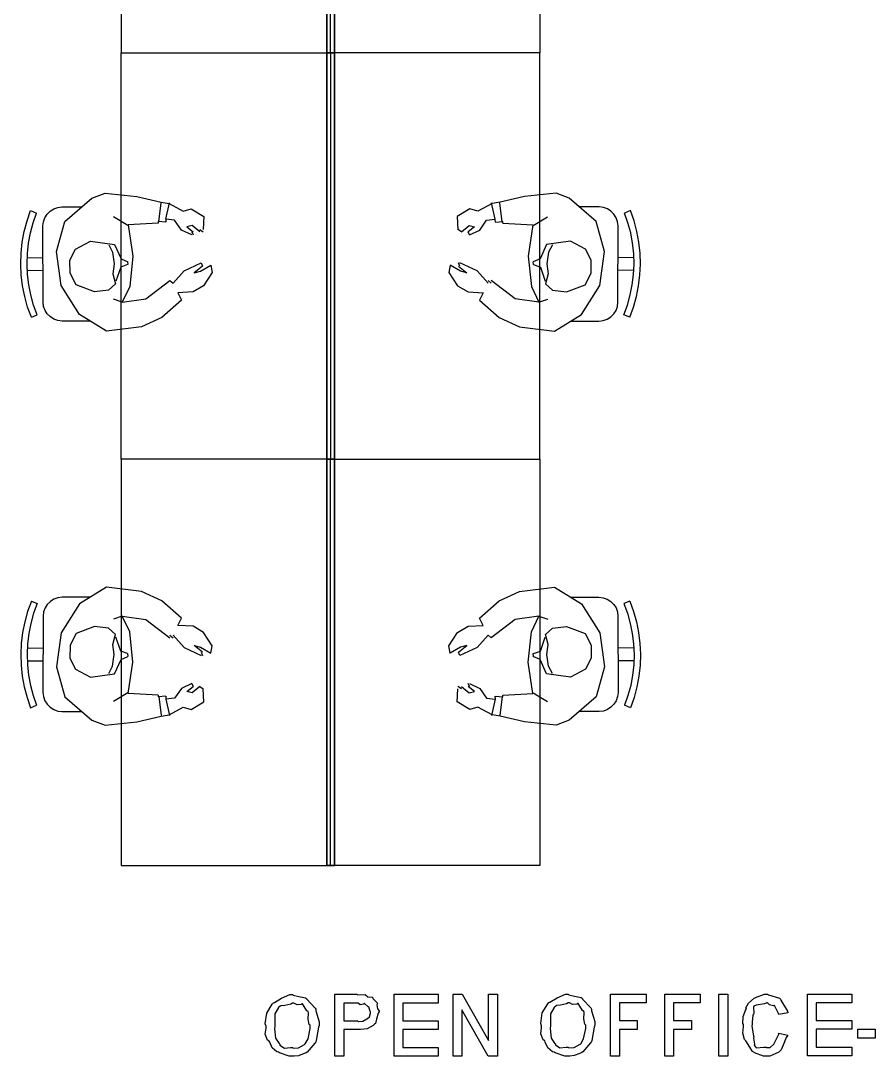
# Model space of a CAD drawing. Extents: x 0 to 23.4, y 0 to 16.5.
# Drawn here: x 5.669 to 6.553, y 5.78 to 6.85 of the extents above; entities that cross this region are included whole.
import ezdxf

# ---------------------------------------------------------------- set-up
doc = ezdxf.new("R2010")
doc.units = 0
doc.layers.get('0').update_dxf_attribs({"linetype": 'CONTINUOUS'})

msp = doc.modelspace()

# ---------------------------------------------------------------- linework, layer by layer
at = {"color": 0}
for points in [[(5.77289, 7.23671), (5.77289, 6.81679)], [(5.98942, 6.81679), (5.98942, 7.23671)], [(5.98942, 6.81679), (5.98942, 7.23671)], [(6.20594, 7.23671), (6.20594, 6.81679)], [(5.77289, 6.81679), (5.98942, 6.81679)], [(5.77289, 6.39686), (5.77289, 6.81679)], [(5.77289, 6.81679), (5.98942, 6.81679)], [(6.20594, 6.81679), (5.98942, 6.81679)], [(6.20594, 6.81679), (5.98942, 6.81679)], [(5.98942, 6.81679), (5.98942, 6.39686)], [(5.98942, 6.81679), (5.98942, 6.39686)], [(6.20594, 6.39686), (6.20594, 6.81679)], [(5.74262, 6.66656), (5.75624, 6.67188)], [(5.75624, 6.67188), (5.78896, 6.66824)], [(6.2226, 6.67188), (6.18994, 6.66824)], [(6.23622, 6.66656), (6.2226, 6.67188)], [(5.71468, 6.64264), (5.74262, 6.66656)], [(5.78896, 6.66824), (5.81418, 6.66238)], [(5.8119, 6.64219), (5.81429, 6.66189)], [(5.81418, 6.66238), (5.82243, 6.66108)], [(5.81922, 6.64497), (5.82281, 6.66174)], [(5.82243, 6.66108), (5.83697, 6.65332)], [(6.15642, 6.66108), (6.14187, 6.65332)], [(6.15961, 6.64497), (6.15603, 6.66174)], [(6.16471, 6.66238), (6.15642, 6.66108)], [(6.16694, 6.64219), (6.16456, 6.66189)], [(6.18994, 6.66824), (6.16471, 6.66238)], [(6.26417, 6.64264), (6.23622, 6.66656)], [(5.68001, 6.54357), (5.67617, 6.55414), (5.67312, 6.56506), (5.6709, 6.57611), (5.66954, 6.58729), (5.66906, 6.59858), (5.66938, 6.60986), (5.67057, 6.6211), (5.67264, 6.63217), (5.67557, 6.64307), (5.67925, 6.65375)], [(5.68608, 6.54606), (5.6824, 6.55615), (5.67947, 6.56657), (5.67736, 6.57715), (5.67606, 6.58783), (5.67557, 6.59858), (5.67594, 6.60938), (5.67708, 6.62007), (5.67904, 6.63069), (5.68181, 6.64111), (5.68533, 6.65126)], [(5.67925, 6.65375), (5.68533, 6.65126)], [(5.692, 6.63792), (5.69249, 6.64231), (5.69396, 6.64649), (5.69629, 6.65022), (5.69938, 6.65332), (5.70313, 6.65571), (5.70731, 6.65717), (5.71164, 6.65767)], [(5.71164, 6.65767), (5.73226, 6.65771)], [(5.83697, 6.65332), (5.84543, 6.65576)], [(5.84543, 6.65576), (5.85846, 6.64763)], [(6.13346, 6.65576), (6.12044, 6.64763)], [(6.14187, 6.65332), (6.13346, 6.65576)], [(6.26719, 6.65767), (6.24658, 6.65771)], [(6.28683, 6.63792), (6.28635, 6.64231), (6.28489, 6.64649), (6.28256, 6.65022), (6.27946, 6.65332), (6.27572, 6.65571), (6.27154, 6.65717), (6.26719, 6.65767)], [(6.29275, 6.54606), (6.29644, 6.55615), (6.29937, 6.56657), (6.30149, 6.57715), (6.30279, 6.58783), (6.30328, 6.59858), (6.30296, 6.60938), (6.30176, 6.62007), (6.29981, 6.63069), (6.29704, 6.64111), (6.29351, 6.65126)], [(6.29958, 6.65375), (6.29351, 6.65126)], [(6.29883, 6.54357), (6.30268, 6.55414), (6.30572, 6.56506), (6.30794, 6.57611), (6.30931, 6.58729), (6.30985, 6.59858), (6.30946, 6.60986), (6.30826, 6.6211), (6.30621, 6.63217), (6.30333, 6.64307), (6.29958, 6.65375)], [(5.69217, 6.55919), (5.692, 6.63792)], [(5.706, 6.61139), (5.71468, 6.64264)], [(5.77983, 6.63851), (5.76503, 6.64725)], [(5.81114, 6.64094), (5.78028, 6.63917)], [(5.78028, 6.63917), (5.78504, 6.60682)], [(5.81114, 6.64258), (5.81131, 6.64094)], [(5.81896, 6.64171), (5.81131, 6.64258)], [(5.81896, 6.64497), (5.81922, 6.64171)], [(5.82801, 6.64378), (5.81922, 6.64497)], [(5.83513, 6.63374), (5.82801, 6.64378)], [(5.84625, 6.63846), (5.84065, 6.63715)], [(5.85411, 6.63178), (5.84625, 6.63846)], [(5.85846, 6.64763), (5.85781, 6.63422)], [(6.12044, 6.64763), (6.12104, 6.63422)], [(6.12472, 6.63178), (6.13265, 6.63846)], [(6.13265, 6.63846), (6.13818, 6.63715)], [(6.14378, 6.63374), (6.15082, 6.64378)], [(6.15082, 6.64378), (6.15961, 6.64497)], [(6.15994, 6.64171), (6.15961, 6.64497)], [(6.15994, 6.64171), (6.16754, 6.64258)], [(6.16769, 6.64094), (6.16754, 6.64258)], [(6.16769, 6.64094), (6.19862, 6.63917)], [(6.19862, 6.63917), (6.19379, 6.60682)], [(6.199, 6.63851), (6.21382, 6.64725)], [(6.27285, 6.61139), (6.26417, 6.64264)], [(6.28668, 6.55919), (6.28683, 6.63792)], [(5.84581, 6.62879), (5.83513, 6.63374)], [(5.84065, 6.63715), (5.84722, 6.63178)], [(5.84581, 6.63178), (5.84722, 6.62879)], [(5.85411, 6.63422), (5.85781, 6.63178)], [(6.12472, 6.63178), (6.12104, 6.63422)], [(6.13818, 6.63715), (6.13162, 6.63178)], [(6.13303, 6.62879), (6.13162, 6.63178)], [(6.13303, 6.62879), (6.14378, 6.63374)], [(5.72564, 6.61382), (5.7411, 6.62218)], [(5.7411, 6.62218), (5.76594, 6.6186)], [(5.75999, 6.61854), (5.764, 6.61094)], [(5.76594, 6.6186), (5.77274, 6.60394)], [(6.21289, 6.6186), (6.20611, 6.60394)], [(6.23774, 6.62218), (6.21289, 6.6186)], [(6.21886, 6.61854), (6.21485, 6.61094)], [(6.25319, 6.61382), (6.23774, 6.62218)], [(5.71089, 6.57639), (5.706, 6.61139)], [(5.71994, 6.60243), (5.72564, 6.61382)], [(5.764, 6.61094), (5.76574, 6.59864)], [(5.78504, 6.60682), (5.78174, 6.57525)], [(6.19379, 6.60682), (6.1971, 6.57525)], [(6.21485, 6.61094), (6.21311, 6.59864)], [(6.2589, 6.60243), (6.25319, 6.61382)], [(6.26796, 6.57639), (6.27285, 6.61139)], [(5.67557, 6.60514), (5.69211, 6.60519)], [(5.72, 6.58897), (5.71994, 6.60243)], [(5.76574, 6.59864), (5.76443, 6.58838)], [(5.7724, 6.59521), (5.76731, 6.581)], [(5.7794, 6.59793), (5.7724, 6.59521)], [(5.77274, 6.60394), (5.77979, 6.60075)], [(5.7794, 6.60075), (5.77979, 6.59793)], [(5.83794, 6.59142), (5.85568, 6.59972)], [(5.85699, 6.59631), (5.84842, 6.58957)], [(5.85504, 6.5911), (5.86578, 6.59728)], [(5.85568, 6.59972), (5.85699, 6.59631)], [(5.86578, 6.59728), (5.86703, 6.58979)], [(6.11307, 6.59728), (6.11187, 6.58979)], [(6.12381, 6.5911), (6.11307, 6.59728)], [(6.12315, 6.59631), (6.12185, 6.59972)], [(6.12185, 6.59631), (6.13043, 6.58957)], [(6.1409, 6.59142), (6.12315, 6.59972)], [(6.20611, 6.60394), (6.19906, 6.60075)], [(6.19943, 6.59793), (6.19906, 6.60075)], [(6.19943, 6.59793), (6.20649, 6.59521)], [(6.20649, 6.59521), (6.21153, 6.581)], [(6.21311, 6.59864), (6.21442, 6.58838)], [(6.25885, 6.58897), (6.2589, 6.60243)], [(6.30328, 6.60514), (6.28678, 6.60519)], [(5.67562, 6.59201), (5.69211, 6.59207)], [(5.72624, 6.5771), (5.72, 6.58897)], [(5.76443, 6.58838), (5.76708, 6.57796)], [(5.82656, 6.57867), (5.83794, 6.59142)], [(5.84842, 6.58957), (5.85504, 6.5911)], [(5.86703, 6.58979), (5.85801, 6.57601)], [(6.11187, 6.58979), (6.12082, 6.57601)], [(6.13043, 6.58957), (6.12381, 6.5911)], [(6.15229, 6.57867), (6.1409, 6.59142)], [(6.21442, 6.58838), (6.21175, 6.57796)], [(6.25261, 6.5771), (6.25885, 6.58897)], [(6.30328, 6.59201), (6.28674, 6.59207)], [(5.72993, 6.54644), (5.71089, 6.57639)], [(5.74539, 6.56993), (5.72624, 6.5771)], [(5.76708, 6.57796), (5.75993, 6.5715)], [(5.78174, 6.57525), (5.77403, 6.55903)], [(5.79844, 6.56261), (5.82324, 6.58165)], [(5.82324, 6.58165), (5.82656, 6.57867)], [(5.85801, 6.57601), (5.84722, 6.56967)], [(6.12082, 6.57601), (6.13162, 6.56967)], [(6.1556, 6.57867), (6.15229, 6.58165)], [(6.18039, 6.56261), (6.1556, 6.58165)], [(6.1971, 6.57525), (6.20481, 6.55903)], [(6.21175, 6.57796), (6.21892, 6.5715)], [(6.23346, 6.56993), (6.25261, 6.5771)], [(6.24892, 6.54644), (6.26796, 6.57639)], [(5.75993, 6.5715), (5.74539, 6.56993)], [(5.77403, 6.55903), (5.79844, 6.56261)], [(5.84722, 6.56967), (5.83154, 6.56868)], [(5.83154, 6.56868), (5.83539, 6.56108)], [(6.13162, 6.56967), (6.14729, 6.56868)], [(6.14729, 6.56868), (6.14344, 6.56108)], [(6.20481, 6.55903), (6.18039, 6.56261)], [(6.21892, 6.5715), (6.23346, 6.56993)], [(5.71192, 6.53956), (5.70751, 6.54004), (5.70335, 6.5415), (5.69965, 6.54383), (5.6965, 6.54693), (5.69417, 6.55067), (5.69271, 6.55479), (5.69217, 6.55919)], [(5.77403, 6.55903), (5.76481, 6.56218)], [(5.83539, 6.56108), (5.81494, 6.5434)], [(6.14344, 6.56108), (6.16396, 6.5434)], [(6.20481, 6.55903), (6.21403, 6.56218)], [(6.26693, 6.53956), (6.27132, 6.54004), (6.2755, 6.5415), (6.27924, 6.54383), (6.28233, 6.54693), (6.28472, 6.55067), (6.28618, 6.55479), (6.28668, 6.55919)], [(5.68001, 6.54357), (5.68608, 6.54606)], [(5.75786, 6.52903), (5.72993, 6.54644)], [(5.81494, 6.5434), (5.79406, 6.53375)], [(6.16396, 6.5434), (6.18479, 6.53369)], [(6.22097, 6.52903), (6.24892, 6.54644)], [(6.29883, 6.54357), (6.29275, 6.54606)], [(5.74089, 6.53961), (5.71192, 6.53956)], [(5.79406, 6.53375), (5.75786, 6.52903)], [(6.18479, 6.53369), (6.22097, 6.52903)], [(6.23796, 6.53961), (6.26693, 6.53956)], [(5.98942, 6.39686), (5.77289, 6.39686)], [(5.77289, 6.39686), (5.77289, 5.97694)], [(5.98942, 6.39686), (5.77289, 6.39686)], [(5.98551, 6.39686), (5.98942, 6.39686)], [(5.98551, 6.39686), (5.98942, 6.39686)], [(5.98942, 6.39686), (6.20594, 6.39686)], [(5.99338, 6.39686), (5.98942, 6.39686)], [(5.98942, 5.97694), (5.98942, 6.39686)], [(5.98942, 6.39686), (6.20594, 6.39686)], [(5.99338, 6.39686), (5.98942, 6.39686)], [(5.98942, 5.97694), (5.98942, 6.39686)], [(6.20594, 6.39686), (6.20594, 5.97694)], [(5.75786, 6.26465), (5.72993, 6.24724)], [(5.79406, 6.25999), (5.75786, 6.26465)], [(6.18479, 6.25999), (6.22097, 6.26465)], [(6.22097, 6.26465), (6.24892, 6.24724)], [(5.71192, 6.25413), (5.70751, 6.25364), (5.70335, 6.25217), (5.69965, 6.24983), (5.6965, 6.24675), (5.69417, 6.243), (5.69271, 6.23888), (5.69217, 6.23449)], [(5.74089, 6.25407), (5.71192, 6.25413)], [(5.81494, 6.25028), (5.79406, 6.25999)], [(6.16396, 6.25028), (6.18479, 6.25999)], [(6.23796, 6.25407), (6.26693, 6.25413)], [(6.26693, 6.25413), (6.27132, 6.25364), (6.2755, 6.25217), (6.27924, 6.24983), (6.28233, 6.24675), (6.28472, 6.243), (6.28618, 6.23888), (6.28668, 6.23449)], [(5.68001, 6.25011), (5.67617, 6.23953), (5.67312, 6.22863), (5.6709, 6.21756), (5.66954, 6.20638), (5.669, 6.1951), (5.66938, 6.18381), (5.67057, 6.17258), (5.67264, 6.16151), (5.67557, 6.15061), (5.67925, 6.13992)], [(5.68608, 6.24761), (5.6824, 6.23753), (5.67947, 6.22711), (5.67736, 6.21658), (5.67606, 6.20583), (5.67557, 6.1951), (5.67594, 6.18431), (5.67708, 6.17361), (5.67904, 6.16297), (5.68181, 6.15256), (5.68533, 6.14242)], [(5.68001, 6.25011), (5.68608, 6.24761)], [(5.72993, 6.24724), (5.71089, 6.21729)], [(5.83539, 6.23264), (5.81494, 6.25028)], [(6.14344, 6.23264), (6.16396, 6.25028)], [(6.24892, 6.24724), (6.26796, 6.21729)], [(6.29883, 6.25011), (6.29275, 6.24761)], [(6.29275, 6.24761), (6.29644, 6.23753), (6.29937, 6.22711), (6.30149, 6.21658), (6.30279, 6.20583), (6.30328, 6.1951), (6.30296, 6.18431), (6.30176, 6.17361), (6.29981, 6.16297), (6.29704, 6.15256), (6.29351, 6.14242)], [(6.29883, 6.25011), (6.30268, 6.23953), (6.30572, 6.22863), (6.30794, 6.21756), (6.30931, 6.20638), (6.30985, 6.1951), (6.30946, 6.18381), (6.30826, 6.17258), (6.30621, 6.16151), (6.30333, 6.15061), (6.29958, 6.13992)], [(5.69217, 6.23449), (5.692, 6.15576)], [(5.77403, 6.23465), (5.76481, 6.2315)], [(5.77403, 6.23465), (5.79844, 6.23107)], [(5.78174, 6.21843), (5.77403, 6.23465)], [(5.79844, 6.23107), (5.82324, 6.21208)], [(5.83154, 6.22499), (5.83539, 6.23264)], [(6.14729, 6.22499), (6.14344, 6.23264)], [(6.18039, 6.23107), (6.1556, 6.21208)], [(6.20481, 6.23465), (6.18039, 6.23107)], [(6.1971, 6.21843), (6.20481, 6.23465)], [(6.20481, 6.23465), (6.21403, 6.2315)], [(6.28668, 6.23449), (6.28683, 6.15576)], [(5.74539, 6.22379), (5.72624, 6.21658)], [(5.75993, 6.22217), (5.74539, 6.22379)], [(5.76708, 6.21571), (5.75993, 6.22217)], [(5.84722, 6.22407), (5.83154, 6.22499)], [(5.85801, 6.21767), (5.84722, 6.22407)], [(6.12082, 6.21767), (6.13162, 6.22407)], [(6.13162, 6.22407), (6.14729, 6.22499)], [(6.21175, 6.21571), (6.21892, 6.22217)], [(6.21892, 6.22217), (6.23346, 6.22379)], [(6.23346, 6.22379), (6.25261, 6.21658)], [(5.71089, 6.21729), (5.706, 6.18229)], [(5.72624, 6.21658), (5.72, 6.20469)], [(5.76443, 6.20529), (5.76708, 6.21571)], [(5.7724, 6.19846), (5.76731, 6.21268)], [(5.78504, 6.1869), (5.78174, 6.21843)], [(5.82324, 6.215), (5.82656, 6.21208)], [(5.82656, 6.215), (5.83794, 6.20231)], [(5.86703, 6.20389), (5.85801, 6.21767)], [(6.11187, 6.20389), (6.12082, 6.21767)], [(6.15229, 6.215), (6.1409, 6.20231)], [(6.1556, 6.21208), (6.15229, 6.215)], [(6.19379, 6.1869), (6.1971, 6.21843)], [(6.20649, 6.19846), (6.21153, 6.21268)], [(6.21442, 6.20529), (6.21175, 6.21571)], [(6.25261, 6.21658), (6.25885, 6.20469)], [(6.26796, 6.21729), (6.27285, 6.18229)], [(5.67562, 6.20167), (5.69211, 6.20161)], [(5.72, 6.20469), (5.71994, 6.19125)], [(5.76574, 6.19504), (5.76443, 6.20529)], [(5.7794, 6.19581), (5.7724, 6.19846)], [(5.83794, 6.20231), (5.85568, 6.19396)], [(5.84842, 6.2041), (5.85504, 6.20258)], [(5.85699, 6.19738), (5.84842, 6.2041)], [(5.85504, 6.20258), (5.86578, 6.1964)], [(5.86578, 6.1964), (5.86703, 6.20389)], [(6.11307, 6.1964), (6.11187, 6.20389)], [(6.12381, 6.20258), (6.11307, 6.1964)], [(6.12185, 6.19738), (6.13043, 6.2041)], [(6.1409, 6.20231), (6.12315, 6.19396)], [(6.13043, 6.2041), (6.12381, 6.20258)], [(6.19943, 6.19581), (6.20649, 6.19846)], [(6.21311, 6.19504), (6.21442, 6.20529)], [(6.25885, 6.20469), (6.2589, 6.19125)], [(6.30328, 6.20167), (6.28674, 6.20161)], [(5.67557, 6.18853), (5.69211, 6.18847)], [(5.71994, 6.19125), (5.72564, 6.17985)], [(5.764, 6.18272), (5.76574, 6.19504)], [(5.76594, 6.17507), (5.77274, 6.18972)], [(5.77274, 6.18972), (5.77979, 6.19293)], [(5.7794, 6.19581), (5.77979, 6.19293)], [(5.85568, 6.19738), (5.85699, 6.19396)], [(6.12315, 6.19396), (6.12185, 6.19738)], [(6.19943, 6.19293), (6.19906, 6.19581)], [(6.20611, 6.18972), (6.19906, 6.19293)], [(6.21289, 6.17507), (6.20611, 6.18972)], [(6.21485, 6.18272), (6.21311, 6.19504)], [(6.2589, 6.19125), (6.25319, 6.17985)], [(6.30328, 6.18853), (6.28678, 6.18847)], [(5.706, 6.18229), (5.71468, 6.1511)], [(5.72564, 6.17985), (5.7411, 6.1715)], [(5.75999, 6.17513), (5.764, 6.18272)], [(5.78028, 6.15451), (5.78504, 6.1869)], [(6.19862, 6.15451), (6.19379, 6.1869)], [(6.21886, 6.17513), (6.21485, 6.18272)], [(6.25319, 6.17985), (6.23774, 6.1715)], [(6.27285, 6.18229), (6.26417, 6.1511)], [(5.7411, 6.1715), (5.76594, 6.17507)], [(6.23774, 6.1715), (6.21289, 6.17507)], [(5.692, 6.15576), (5.69249, 6.15136), (5.69396, 6.14719), (5.69629, 6.14344), (5.69938, 6.14035), (5.70313, 6.13797), (5.70731, 6.1365), (5.71164, 6.13601)], [(5.83513, 6.15994), (5.82801, 6.1499)], [(5.84581, 6.16488), (5.83513, 6.15994)], [(5.84065, 6.15653), (5.84722, 6.16189)], [(5.84625, 6.15522), (5.84065, 6.15653)], [(5.84581, 6.16488), (5.84722, 6.16189)], [(5.85411, 6.16189), (5.84625, 6.15522)], [(5.85411, 6.16189), (5.85781, 6.15944)], [(5.85846, 6.14606), (5.85781, 6.15944)], [(6.12044, 6.14606), (6.12104, 6.15944)], [(6.12472, 6.15944), (6.12104, 6.16189)], [(6.12472, 6.16189), (6.13265, 6.15522)], [(6.13303, 6.16189), (6.13162, 6.16488)], [(6.13818, 6.15653), (6.13162, 6.16189)], [(6.13265, 6.15522), (6.13818, 6.15653)], [(6.13303, 6.16488), (6.14378, 6.15994)], [(6.14378, 6.15994), (6.15082, 6.1499)], [(6.28683, 6.15576), (6.28635, 6.15136), (6.28489, 6.14719), (6.28256, 6.14344), (6.27946, 6.14035), (6.27572, 6.13797), (6.27154, 6.1365), (6.26719, 6.13601)], [(5.71468, 6.1511), (5.74262, 6.12711)], [(5.77983, 6.15517), (5.76503, 6.14643)], [(5.81114, 6.15272), (5.78028, 6.15451)], [(5.81114, 6.15272), (5.81131, 6.1511)], [(5.81896, 6.15196), (5.81131, 6.1511)], [(5.8119, 6.15147), (5.81429, 6.13183)], [(5.81896, 6.15196), (5.81922, 6.14871)], [(5.82801, 6.1499), (5.81922, 6.14871)], [(5.81922, 6.14871), (5.82281, 6.13194)], [(5.84538, 6.13792), (5.85846, 6.14606)], [(6.13346, 6.13792), (6.12044, 6.14606)], [(6.15082, 6.1499), (6.15961, 6.14871)], [(6.15961, 6.14871), (6.15603, 6.13194)], [(6.15994, 6.14871), (6.15961, 6.15196)], [(6.15994, 6.15196), (6.16754, 6.1511)], [(6.16694, 6.15147), (6.16456, 6.13183)], [(6.16769, 6.1511), (6.16754, 6.15272)], [(6.16769, 6.15272), (6.19862, 6.15451)], [(6.199, 6.15517), (6.21382, 6.14643)], [(6.26417, 6.1511), (6.23622, 6.12711)], [(5.67925, 6.13992), (5.68533, 6.14242)], [(5.71164, 6.13601), (5.73226, 6.13596)], [(5.82243, 6.1326), (5.83697, 6.1404)], [(5.83697, 6.1404), (5.84538, 6.13792)], [(6.14187, 6.1404), (6.13346, 6.13792)], [(6.15642, 6.1326), (6.14187, 6.1404)], [(6.26719, 6.13601), (6.24658, 6.13596)], [(6.29958, 6.13992), (6.29351, 6.14242)], [(5.74262, 6.12711), (5.75624, 6.12185)], [(5.75624, 6.12185), (5.78896, 6.12543)], [(5.78896, 6.12543), (5.81418, 6.13129)], [(5.81418, 6.13129), (5.82243, 6.1326)], [(6.16471, 6.13129), (6.15642, 6.1326)], [(6.18994, 6.12543), (6.16471, 6.13129)], [(6.2226, 6.12185), (6.18994, 6.12543)], [(6.23622, 6.12711), (6.2226, 6.12185)], [(5.77289, 5.97694), (5.98942, 5.97694)], [(6.20594, 5.97694), (5.98942, 5.97694)]]:
    msp.add_lwpolyline(points, dxfattribs=at)
for points in [[(5.99338, 6.81679), (5.99338, 7.23671), (5.98551, 7.23671), (5.98551, 6.81679), (5.99338, 6.81679)], [(5.98551, 6.81679), (5.98551, 7.23671), (5.99338, 7.23671), (5.99338, 6.81679), (5.98551, 6.81679)], [(5.99338, 6.81679), (5.99338, 6.39686), (5.98551, 6.39686), (5.98551, 6.81679), (5.99338, 6.81679)], [(5.98551, 6.81679), (5.98551, 6.39686), (5.99338, 6.39686), (5.99338, 6.81679), (5.98551, 6.81679)], [(5.99338, 5.97694), (5.99338, 6.39686), (5.98551, 6.39686), (5.98551, 5.97694), (5.99338, 5.97694)], [(5.98551, 5.97694), (5.98551, 6.39686), (5.99338, 6.39686), (5.99338, 5.97694), (5.98551, 5.97694)], [(5.92269, 5.81082), (5.92193, 5.8131), (5.92339, 5.82411), (5.92899, 5.8335), (5.93028, 5.8349), (5.93132, 5.83524), (5.93881, 5.83974), (5.94738, 5.84358), (5.95025, 5.84358), (5.95085, 5.84289), (5.95671, 5.84153), (5.96349, 5.84017), (5.96457, 5.83946), (5.96485, 5.83849), (5.97358, 5.82943), (5.97412, 5.82818), (5.97428, 5.82639), (5.9776, 5.81521), (5.9776, 5.81147), (5.97689, 5.80957), (5.97467, 5.79579), (5.97412, 5.79454), (5.97308, 5.79324), (5.96522, 5.7839), (5.96414, 5.78326), (5.96229, 5.78233), (5.95628, 5.78006), (5.95171, 5.77957), (5.95025, 5.77957), (5.94656, 5.77957), (5.93658, 5.78304), (5.93549, 5.78369), (5.93375, 5.78407), (5.92893, 5.78825), (5.92649, 5.794), (5.92594, 5.79519), (5.92437, 5.79628), (5.92193, 5.80257), (5.92269, 5.80875), (5.92269, 5.81082)], [(5.93181, 5.81082), (5.93142, 5.80806), (5.93251, 5.79824), (5.93614, 5.79281), (5.93701, 5.79215), (5.93701, 5.79107), (5.94168, 5.78797), (5.94808, 5.78868), (5.95025, 5.78868), (5.95085, 5.78792), (5.95638, 5.78846), (5.9624, 5.79178), (5.96326, 5.79237), (5.96326, 5.79237), (5.96614, 5.79747), (5.96847, 5.80817), (5.96847, 5.81168), (5.96733, 5.81244), (5.96625, 5.81803), (5.96664, 5.8246), (5.96631, 5.82579), (5.965, 5.82671), (5.96218, 5.83106), (5.96044, 5.83376), (5.95979, 5.83382), (5.95893, 5.83311), (5.95475, 5.83274), (5.95133, 5.83447), (5.95025, 5.83447), (5.9484, 5.8335), (5.94206, 5.83203), (5.9381, 5.83176), (5.93722, 5.83122), (5.93549, 5.82992), (5.93192, 5.82335), (5.93181, 5.81396), (5.93181, 5.81082)], [(5.99397, 5.77962), (5.99397, 5.84364), (6.01654, 5.84364), (6.01719, 5.84293), (6.02512, 5.84332), (6.02567, 5.84321), (6.02556, 5.84299), (6.0281, 5.84104), (6.03256, 5.84054), (6.03304, 5.84017), (6.03299, 5.83942), (6.03749, 5.83475), (6.03782, 5.8341), (6.03738, 5.8329), (6.03782, 5.82861), (6.03976, 5.82656), (6.03976, 5.82585), (6.03863, 5.82422), (6.03689, 5.81808), (6.03575, 5.81353), (6.035, 5.81261), (6.03347, 5.81131), (6.02729, 5.80789), (6.02035, 5.80718), (6.01807, 5.80718), (6.0031, 5.80718), (6.0031, 5.77962), (5.99397, 5.77962)], [(6.0031, 5.81629), (6.01742, 5.81629), (6.01818, 5.8156), (6.02289, 5.81581), (6.02707, 5.81831), (6.02761, 5.81868), (6.02761, 5.81868), (6.02974, 5.82021), (6.03065, 5.82428), (6.03065, 5.82563), (6.03028, 5.82585), (6.02903, 5.83074), (6.02869, 5.83106), (6.02843, 5.83083), (6.02458, 5.83399), (6.02414, 5.8341), (6.02339, 5.8335), (6.02013, 5.83285), (6.01807, 5.83453), (6.01742, 5.83453), (6.0031, 5.83453), (6.0031, 5.81629)], [(6.05507, 5.77968), (6.05507, 5.84369), (6.10086, 5.84369), (6.10086, 5.83458), (6.06418, 5.83458), (6.06418, 5.81635), (6.10086, 5.81635), (6.10086, 5.80724), (6.06418, 5.80724), (6.06418, 5.78879), (6.10086, 5.78879), (6.10086, 5.77968), (6.05507, 5.77968)], [(6.11615, 5.77974), (6.11615, 5.84375), (6.12571, 5.84375), (6.15283, 5.79579), (6.15283, 5.84375), (6.16194, 5.84375), (6.16194, 5.77974), (6.1524, 5.77974), (6.12526, 5.82769), (6.12526, 5.77974), (6.11615, 5.77974)], [(6.20774, 5.81103), (6.20697, 5.81332), (6.20844, 5.82433), (6.21403, 5.83371), (6.21533, 5.83513), (6.21636, 5.83544), (6.22385, 5.83996), (6.23242, 5.84381), (6.23529, 5.84381), (6.23589, 5.8431), (6.24175, 5.84174), (6.24853, 5.84039), (6.24962, 5.83968), (6.24989, 5.83871), (6.25863, 5.82964), (6.25917, 5.8284), (6.25933, 5.82661), (6.26264, 5.81543), (6.26264, 5.81168), (6.26193, 5.80979), (6.25971, 5.796), (6.25917, 5.79476), (6.25814, 5.79346), (6.25028, 5.78413), (6.24918, 5.78347), (6.24735, 5.78256), (6.24132, 5.78028), (6.23676, 5.77978), (6.23529, 5.77979), (6.23161, 5.77979), (6.22163, 5.78326), (6.22054, 5.7839), (6.21881, 5.78429), (6.21397, 5.78847), (6.21153, 5.79422), (6.21099, 5.79542), (6.20942, 5.7965), (6.20697, 5.80279), (6.20774, 5.80897), (6.20774, 5.81103)], [(6.21685, 5.81104), (6.21647, 5.80826), (6.21756, 5.79844), (6.22119, 5.79303), (6.22206, 5.79237), (6.22206, 5.79129), (6.22672, 5.78819), (6.23313, 5.7889), (6.23529, 5.7889), (6.23589, 5.78814), (6.24143, 5.78868), (6.24744, 5.79199), (6.24832, 5.79258), (6.24832, 5.79258), (6.25119, 5.79769), (6.25353, 5.80838), (6.25353, 5.8119), (6.25239, 5.81267), (6.25131, 5.81825), (6.25168, 5.82482), (6.25136, 5.82601), (6.25006, 5.82693), (6.24724, 5.83128), (6.2455, 5.83399), (6.24485, 5.83404), (6.24397, 5.83333), (6.23981, 5.83296), (6.23639, 5.83469), (6.23529, 5.83469), (6.23346, 5.83371), (6.22711, 5.83225), (6.22314, 5.83197), (6.22228, 5.83143), (6.22054, 5.83014), (6.21696, 5.82357), (6.21685, 5.81418), (6.21685, 5.81104)], [(6.27903, 5.77983), (6.27903, 5.84386), (6.31569, 5.84386), (6.31569, 5.83475), (6.28814, 5.83475), (6.28814, 5.81651), (6.30658, 5.81651), (6.30658, 5.8074), (6.28814, 5.8074), (6.28814, 5.77983), (6.27903, 5.77983)], [(6.33501, 5.77983), (6.33501, 5.84386), (6.37169, 5.84386), (6.37169, 5.83475), (6.34413, 5.83475), (6.34413, 5.81651), (6.36257, 5.81651), (6.36257, 5.8074), (6.34413, 5.8074), (6.34413, 5.77983), (6.33501, 5.77983)], [(6.391, 5.77983), (6.391, 5.84386), (6.40012, 5.84386), (6.40012, 5.77983), (6.391, 5.77983)], [(6.45313, 5.8035), (6.46224, 5.80154), (6.46078, 5.79915), (6.45751, 5.79118), (6.45535, 5.78624), (6.45443, 5.78526), (6.45307, 5.7839), (6.44379, 5.77983), (6.44075, 5.77983), (6.43733, 5.77983), (6.42794, 5.78331), (6.42708, 5.78396), (6.42572, 5.78435), (6.41949, 5.79443), (6.41906, 5.79568), (6.41764, 5.79682), (6.41564, 5.80354), (6.41644, 5.81022), (6.41644, 5.81239), (6.41569, 5.81358), (6.41601, 5.82075), (6.41894, 5.8279), (6.41949, 5.8291), (6.419, 5.82969), (6.42182, 5.83464), (6.42763, 5.83957), (6.4286, 5.84017), (6.42893, 5.84039), (6.43826, 5.84386), (6.4414, 5.84386), (6.44222, 5.84315), (6.45378, 5.83951), (6.45464, 5.83865), (6.45508, 5.83757), (6.46186, 5.82607), (6.46224, 5.82454), (6.45313, 5.82281), (6.45253, 5.82379), (6.44906, 5.83149), (6.44857, 5.83192), (6.44738, 5.83165), (6.44336, 5.83274), (6.4414, 5.83475), (6.44075, 5.83475), (6.4381, 5.83371), (6.42947, 5.83231), (6.42725, 5.83154), (6.42731, 5.83149), (6.42697, 5.83018), (6.42708, 5.82394), (6.42686, 5.82303), (6.42617, 5.82206), (6.42557, 5.81483), (6.42557, 5.81239), (6.42518, 5.81082), (6.42681, 5.80072), (6.42708, 5.79981), (6.42686, 5.79839), (6.4279, 5.79204), (6.42774, 5.79156), (6.42746, 5.79107), (6.42953, 5.78814), (6.43744, 5.78896), (6.4401, 5.78896), (6.44026, 5.78857), (6.4439, 5.78874), (6.44775, 5.79204), (6.44835, 5.79264), (6.44835, 5.79264), (6.4496, 5.79563), (6.4529, 5.80231), (6.45313, 5.8035)], [(6.48258, 5.77989), (6.48258, 5.84392), (6.52838, 5.84392), (6.52838, 5.83479), (6.49169, 5.83479), (6.49169, 5.81657), (6.52838, 5.81657), (6.52838, 5.80746), (6.49169, 5.80746), (6.49169, 5.78901), (6.52838, 5.78901), (6.52838, 5.77989), (6.48258, 5.77989)], [(6.53456, 5.79818), (6.53456, 5.80751), (6.55279, 5.80751), (6.55279, 5.79818), (6.53456, 5.79818)]]:
    msp.add_lwpolyline(points, close=True, dxfattribs=at)

doc.saveas('drawing.dxf')
